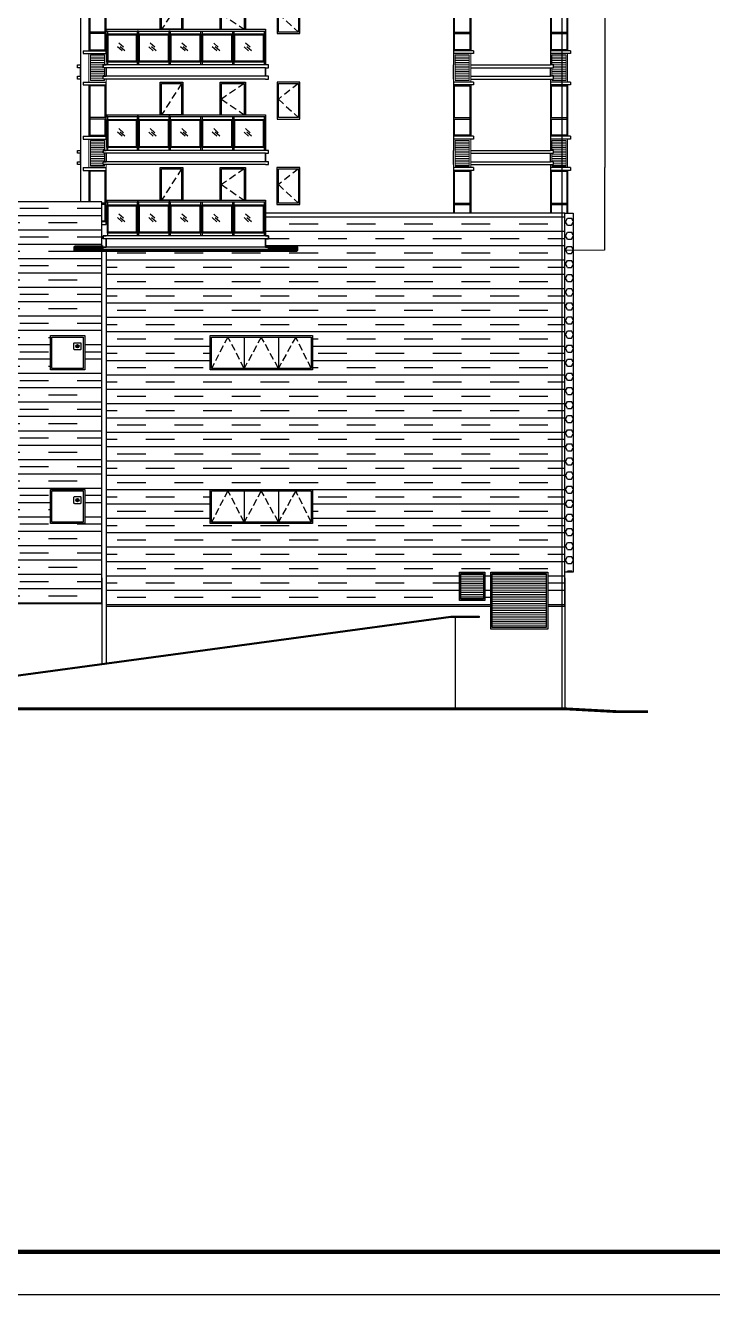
# Model space of a CAD drawing. Extents: x -737978 to 768813, y -372247 to 1140308.
# Drawn here: x -420433 to -396314, y -268610 to -224060 of the extents above; entities that cross this region are included whole.
import ezdxf

# ---------------------------------------------------------------- set-up
doc = ezdxf.new("R2010")
doc.units = 0
doc.header["$LTSCALE"] = 1000
doc.header["$MEASUREMENT"] = 0
doc.linetypes.add('( Hidden )', pattern=[0.375, 0.25, -0.125])
doc.linetypes.add('DASH', pattern=[0.35, 0.25, -0.1])
doc.layers.get('0').update_dxf_attribs({"linetype": 'CONTINUOUS'})
for name, color, linetype in [('A-ELEV-IDEN', 4, 'CONTINUOUS'), ('A-ELEV-LIN-0.3', 155, 'CONTINUOUS'), ('A-ELEV-OTHER1', 253, 'CONTINUOUS'), ('A-ELEV-OTHER3', 63, 'CONTINUOUS'), ('A-FLOR-OTHER2-ON', 83, 'CONTINUOUS'), ('A-WALL-GLAZ', 141, 'CONTINUOUS'), ('BORDER', 7, 'CONTINUOUS'), ('C-Z-HATCH', 253, 'CONTINUOUS'), ('HZ', 7, 'CONTINUOUS'), ('J-ELEV-立面门窗分格线', 155, 'CONTINUOUS'), ('PUB_TITLE', 4, 'CONTINUOUS'), ('门窗开启', 8, 'CONTINUOUS')]:
    doc.layers.add(name, color=color, linetype=linetype)
doc.layers.add('DRAW', color=7, linetype='CONTINUOUS', lineweight=70)
doc.layers.add('L-外墙', color=7, linetype='CONTINUOUS', lineweight=9)
pattern_1 = [(180, (0, 0), (-1e-14, -63.5), [])]

# ---------------------------------------------------------------- blocks, each defined once
blk = doc.blocks.new('zz3')
at = {"layer": 'L-外墙'}
h = blk.add_hatch(dxfattribs=at)
h.set_pattern_fill('ANSI31', color=44, scale=40, angle=135)
h.set_pattern_definition([(180, (0.044, 0), (-1e-14, -63.5), [])])
h.paths.add_polyline_path([(65255, -81450), (64755, -81450), (64755, -82350), (65255, -82350), (65255, -82300), (65205, -82300), (65205, -82200), (65255, -82200), (65255, -81900), (65205, -81900), (65205, -81800), (65255, -81800)])
h = blk.add_hatch(dxfattribs=at)
h.set_pattern_fill('ANSI31', color=44, scale=40, angle=135)
h.set_pattern_definition([(180, (12784.25, 0), (-1e-14, -63.5), [])])
h.paths.add_polyline_path([(77555, -81450), (78055, -81450), (78055, -82350), (77555, -82350), (77555, -82300), (77555, -82200), (77555, -81900), (77555, -81800)])
h = blk.add_hatch(dxfattribs=at)
h.set_pattern_fill('ANSI31', color=251, scale=40, angle=135)
h.set_pattern_definition([(180, (16184.25, 0), (-1e-14, -63.5), [])])
h.paths.add_polyline_path([(80955, -81450), (81455, -81450), (81455, -82350), (80955, -82350), (80955, -82300), (81005, -82300), (81005, -82200), (80955, -82200), (80955, -81900), (81005, -81900), (81005, -81800), (80955, -81800)])
blk.add_lwpolyline([(72105, -80700), (72105, -79400), (71305, -79400), (71305, -80700), (72105, -80700)], close=True)
at = {"layer": 'A-ELEV-IDEN', "color": 251}
for points in [[(78105, -81800), (80905, -81800)], [(78105, -81900), (80905, -81900)], [(78105, -82200), (80905, -82200)], [(78105, -82300), (80905, -82300)]]:
    blk.add_lwpolyline(points, dxfattribs=at)
at = {"layer": 'A-ELEV-LIN-0.3', "color": 44}
for points in [[(64506, -79400), (64506, -79500)], [(64506, -79400), (65305, -79400)], [(64506, -79500), (65305, -79500)], [(78205, -79400), (77505, -79400)], [(78205, -79500), (77505, -79500)], [(78205, -79400), (78205, -79500)], [(64506, -81300), (65305, -81300)], [(64506, -81300), (64506, -81400)], [(64506, -81400), (65305, -81400)], [(78205, -81300), (77505, -81300)], [(78205, -81400), (77505, -81400)], [(78205, -81300), (78205, -81400)]]:
    blk.add_lwpolyline(points, dxfattribs=at)
at = {"layer": 'A-ELEV-LIN-0.3'}
for points in [[(64705, -79500), (64705, -81300)], [(65275, -79530), (64735, -79530), (64735, -81270), (65275, -81270)], [(65275, -80650), (65275, -79530)], [(69305, -80550), (69305, -79400), (70205, -79400), (70205, -80550)], [(69355, -80550), (69355, -79450), (70155, -79450), (70155, -80550)], [(77535, -79530), (78075, -79530), (78075, -81270), (77535, -81270)], [(77535, -80650), (77535, -79530)], [(78105, -79500), (78105, -81300)], [(65275, -80650), (64735, -80650)], [(65275, -80700), (64735, -80700)], [(65275, -81270), (65275, -80700)], [(77535, -80650), (78075, -80650)], [(77535, -80700), (78075, -80700)], [(77535, -81270), (77535, -80700)]]:
    blk.add_lwpolyline(points, dxfattribs=at)
for points in [[(67205, -80550), (67205, -79400), (68005, -79400), (68005, -80550)], [(67255, -80550), (67255, -79450), (67955, -79450), (67955, -80550)], [(72055, -80650), (71355, -80650), (71355, -79450), (72055, -79450), (72055, -80650)]]:
    blk.add_lwpolyline(points, close=True, dxfattribs=at)
at = {"layer": 'A-ELEV-LIN-0.3', "color": 251}
for points in [[(81605, -79400), (80905, -79400)], [(80905, -79400), (80905, -81800)], [(81605, -79500), (80905, -79500)], [(80935, -79530), (81475, -79530), (81475, -81270), (80935, -81270)], [(80935, -80650), (80935, -79530)], [(81505, -79500), (81505, -81300)], [(81605, -79400), (81605, -79500)], [(82805, -79400), (82805, -82400)], [(80935, -80650), (81475, -80650)], [(80935, -80700), (81475, -80700)], [(80935, -81270), (80935, -80700)], [(81605, -81300), (80905, -81300)], [(81605, -81400), (80905, -81400)], [(81605, -81300), (81605, -81400)]]:
    blk.add_lwpolyline(points, dxfattribs=at)
at = {"layer": 'A-ELEV-OTHER1', "color": 253}
for points in [[(64405, -79400), (64405, -82400)], [(64405, -82300), (64305, -82300), (64305, -82200), (64405, -82200), (64405, -81900), (64305, -81900), (64305, -81800), (64405, -81800)]]:
    blk.add_lwpolyline(points, dxfattribs=at)
at = {"layer": 'A-ELEV-OTHER1', "color": 0}
for points in [[(65305, -81400), (65305, -79400)], [(77505, -79400), (77505, -81800)], [(70905, -81800), (65205, -81800)], [(65205, -81800), (65205, -81900)], [(65305, -82300), (65205, -82300), (65205, -82200), (65305, -82200), (65305, -81900), (65205, -81900), (65205, -81800), (65305, -81800)], [(70905, -81900), (65205, -81900)], [(70905, -81900), (65305, -81900)], [(65305, -81900), (65305, -82200)], [(70905, -82300), (71005, -82300), (71005, -82200), (70905, -82200), (70905, -81900), (71005, -81900), (71005, -81800), (70905, -81800)], [(70905, -81900), (70905, -82200)], [(77505, -82300), (77505, -82300), (77505, -82200), (77505, -82200), (77505, -81900), (77505, -81900), (77505, -81800), (77505, -81800)], [(70905, -82200), (65205, -82200)], [(65205, -82300), (65205, -82200)], [(70905, -82300), (65205, -82300)]]:
    blk.add_lwpolyline(points, dxfattribs=at)
at = {"layer": 'A-ELEV-OTHER1', "color": 251}
blk.add_lwpolyline([(80905, -82300), (81005, -82300), (81005, -82200), (80905, -82200), (80905, -81900), (81005, -81900), (81005, -81800), (80905, -81800)], dxfattribs=at)
at = {"layer": 'A-ELEV-OTHER3', "color": 44}
for points in [[(65305, -80550), (70905, -80550)], [(65305, -80550), (70905, -80550)], [(65305, -80610), (70905, -80610)], [(65355, -80610), (65305, -80610)], [(65355, -80610), (65355, -81800)], [(66395, -80610), (66395, -81800)], [(66445, -80610), (66395, -80610)], [(66445, -80610), (66445, -81800)], [(67510, -80610), (67510, -81800)], [(67560, -80610), (67510, -80610)], [(67560, -80610), (67560, -81800)], [(68625, -80610), (68625, -81800)], [(68675, -80610), (68675, -81800)], [(69740, -80610), (69740, -81800)], [(69790, -80610), (69790, -81800)], [(70855, -80610), (70855, -81800)], [(70905, -80550), (70905, -81800)]]:
    blk.add_lwpolyline(points, dxfattribs=at)
for points in [[(65355, -80710), (66395, -80710), (66395, -81700), (65355, -81700)], [(65385, -80740), (66365, -80740), (66365, -81670), (65385, -81670)], [(66445, -80710), (67510, -80710), (67510, -81700), (66445, -81700)], [(66475, -80740), (67480, -80740), (67480, -81670), (66475, -81670)], [(67560, -80710), (68625, -80710), (68625, -81700), (67560, -81700)], [(67590, -80740), (68595, -80740), (68595, -81670), (67590, -81670)], [(68675, -80710), (69740, -80710), (69740, -81700), (68675, -81700)], [(68705, -80740), (69710, -80740), (69710, -81670), (68705, -81670)], [(69790, -80710), (70855, -80710), (70855, -81700), (69790, -81700)], [(69820, -80740), (70825, -80740), (70825, -81670), (69820, -81670)]]:
    blk.add_lwpolyline(points, close=True, dxfattribs=at)
at = {"layer": 'A-ELEV-OTHER3', "color": 253}
for points in [[(65916, -81178), (65754, -81036)], [(67015, -81178), (66853, -81036)], [(68130, -81178), (67968, -81036)], [(69245, -81178), (69083, -81036)], [(70360, -81178), (70198, -81036)], [(65865, -81301), (65704, -81159)], [(65964, -81305), (65803, -81163)], [(66964, -81301), (66803, -81159)], [(67063, -81305), (66902, -81163)], [(68079, -81301), (67918, -81159)], [(68178, -81305), (68017, -81163)], [(69194, -81301), (69033, -81159)], [(69293, -81305), (69132, -81163)], [(70309, -81301), (70148, -81159)], [(70408, -81305), (70247, -81163)]]:
    blk.add_lwpolyline(points, dxfattribs=at)
at = {"layer": 'L-外墙', "color": 44}
for points in [[(65305, -81800), (65305, -81400), (64705, -81400), (64705, -82400), (65305, -82400), (65305, -82300)], [(65255, -81800), (65255, -81450), (64755, -81450), (64755, -82350), (65255, -82350), (65255, -82300)], [(77505, -82300), (77505, -82400), (78105, -82400), (78105, -81400), (77505, -81400), (77505, -81800)], [(65255, -82200), (65255, -81900)], [(77505, -81900), (77505, -82200)], [(80905, -81900), (80905, -82200)]]:
    blk.add_lwpolyline(points, dxfattribs=at)
for points in [[(65255, -81450), (64755, -81450), (64755, -82350), (65255, -82350), (65255, -82300), (65205, -82300), (65205, -82200), (65255, -82200), (65255, -81900), (65205, -81900), (65205, -81800), (65255, -81800)], [(77555, -81450), (78055, -81450), (78055, -82350), (77555, -82350), (77555, -82300), (77555, -82300), (77555, -82200), (77555, -82200), (77555, -81900), (77555, -81900), (77555, -81800), (77555, -81800)]]:
    blk.add_lwpolyline(points, close=True, dxfattribs=at)
at = {"layer": 'L-外墙', "color": 251}
blk.add_lwpolyline([(80905, -82300), (80905, -82400), (81505, -82400), (81505, -81400), (80905, -81400), (80905, -81800)], dxfattribs=at)
blk.add_lwpolyline([(80955, -81450), (81455, -81450), (81455, -82350), (80955, -82350), (80955, -82300), (81005, -82300), (81005, -82200), (80955, -82200), (80955, -81900), (81005, -81900), (81005, -81800), (80955, -81800)], close=True, dxfattribs=at)
at = {"layer": '门窗开启', "color": 253, "linetype": '( Hidden )'}
for points in [[(67955, -79450), (67255, -80550)], [(70155, -79450), (69355, -80000), (70155, -80550)], [(72055, -79450), (71355, -80000), (72055, -80650)]]:
    blk.add_lwpolyline(points, dxfattribs=at)

msp = doc.modelspace()

# ---------------------------------------------------------------- hatches: boundary and pattern name
h = msp.add_hatch(color=1)
h.dxf.hatch_style = 1
edge = h.paths.add_edge_path()
edge.add_arc((-418607.3, -235322.7), 60, 0, 360)
h = msp.add_hatch(color=1)
h.dxf.hatch_style = 1
edge = h.paths.add_edge_path()
edge.add_arc((-418607.3, -240722.7), 60, 0, 360)
at = {"layer": 'C-Z-HATCH'}
h = msp.add_hatch(dxfattribs=at)
h.set_pattern_fill('HEX', color=8, scale=150)
h.set_pattern_definition([(0, (114657.1, 555.17), (0, 247.4667), [142.875, -285.75]), (120, (114657.1, 555.17), (-214.31245, -123.73335), [142.875, -285.75]), (60, (114799.98, 555.17), (-214.31245, 123.73335), [142.875, -285.75])])
h.paths.add_polyline_path([(-401502.3, -230647.8), (-401202.3, -230647.8), (-401202.3, -243247.8), (-401502.3, -243247.8)])
at = {"layer": 'HZ'}
h = msp.add_hatch(dxfattribs=at)
h.set_pattern_fill('不能通行的沼泽地', color=8, scale=300)
h.set_pattern_definition([(0, (-386.13, 807.1), (1007.7696, 503.8848), [1007.7696, -1007.7696]), (0, (-1393.9, 1059.05), (0, 503.8848), [])])
h.paths.add_polyline_path([(-460202.3, -244447.8), (-417752.3, -244447.8), (-417752.3, -230247.8), (-460202.3, -230247.8)])
h.paths.add_polyline_path([(-454502.3, -240347.8), (-453302.3, -240347.8), (-453302.3, -241547.8), (-454502.3, -241547.8)], flags=16)
h.paths.add_polyline_path([(-454502.3, -234947.8), (-453302.3, -234947.8), (-453302.3, -236147.8), (-454502.3, -236147.8)], flags=16)
h.paths.add_polyline_path([(-446502.3, -232447.8), (-445302.3, -232447.8), (-445302.3, -234547.8), (-446502.3, -234547.8)], flags=16)
h.paths.add_polyline_path([(-446502.3, -234947.8), (-445302.3, -234947.8), (-445302.3, -237247.8), (-446502.3, -237247.8)], flags=16)
h.paths.add_polyline_path([(-446502.3, -237847.8), (-445302.3, -237847.8), (-445302.3, -239947.8), (-446502.3, -239947.8)], flags=16)
h.paths.add_polyline_path([(-446502.3, -240347.8), (-445302.3, -240347.8), (-445302.3, -242647.8), (-446502.3, -242647.8)], flags=16)
h.paths.add_polyline_path([(-446502.3, -243247.8), (-445302.3, -243247.8), (-445302.3, -244447.8), (-446502.3, -244447.8)], flags=16)
h.paths.add_polyline_path([(-436502.3, -243247.8), (-435302.3, -243247.8), (-435302.3, -244447.8), (-436502.3, -244447.8)])
h.paths.add_polyline_path([(-436502.3, -240347.8), (-435302.3, -240347.8), (-435302.3, -242647.8), (-436502.3, -242647.8)], flags=16)
h.paths.add_polyline_path([(-436502.3, -234947.8), (-435302.3, -234947.8), (-435302.3, -237247.8), (-436502.3, -237247.8)], flags=16)
h.paths.add_polyline_path([(-436502.3, -237847.8), (-435302.3, -237847.8), (-435302.3, -239947.8), (-436502.3, -239947.8)], flags=16)
h.paths.add_polyline_path([(-436502.3, -232447.8), (-435302.3, -232447.8), (-435302.3, -234547.8), (-436502.3, -234547.8)], flags=16)
h.paths.add_polyline_path([(-419552.3, -234947.8), (-418352.3, -234947.8), (-418352.3, -236147.8), (-419552.3, -236147.8)], flags=16)
h.paths.add_polyline_path([(-419552.3, -240347.8), (-418352.3, -240347.8), (-418352.3, -241547.8), (-419552.3, -241547.8)], flags=16)
h = msp.add_hatch(dxfattribs=at)
h.set_pattern_fill('不能通行的沼泽地', color=8, scale=300)
h.set_pattern_definition([(0, (1007.77, 251.94), (1007.7696, 503.8848), [1007.7696, -1007.7696]), (0, (0, 503.9), (0, 503.8848), [])])
h.paths.add_polyline_path([(-402102.3, -244447.8), (-401502.3, -244447.8), (-401502.3, -230647.8), (-412002.3, -230647.4), (-412002.4, -231447.7), (-411902.3, -231447.7), (-411902.3, -231547.7), (-412002.3, -231547.7), (-412002.3, -231847.7), (-411902.3, -231847.7), (-411902.3, -231947.7), (-417602.3, -231947.8), (-417602.3, -244447.8), (-404102.3, -244447.8), (-404102.3, -243247.8), (-402102.3, -243247.8)])
h.paths.add_polyline_path([(-405202.3, -243247.8), (-404302.3, -243247.8), (-404302.3, -244247.8), (-405202.3, -244247.8)], flags=16)
h.paths.add_polyline_path([(-413952.3, -241547.8), (-413952.3, -240347.8), (-410352.3, -240347.8), (-410352.3, -241547.8)], flags=16)
h.paths.add_polyline_path([(-413952.3, -236147.8), (-413952.3, -234947.8), (-410352.3, -234947.8), (-410352.3, -236147.8)], flags=16)
at = {"layer": 'L-外墙'}
h = msp.add_hatch(dxfattribs=at)
h.set_pattern_fill('ANSI31', color=251, scale=40, angle=135)
h.set_pattern_definition(pattern_1)
h.paths.add_polyline_path([(-405152.3, -243297.8), (-404352.3, -243297.8), (-404352.3, -244197.8), (-405152.3, -244197.8)])
h = msp.add_hatch(dxfattribs=at)
h.set_pattern_fill('ANSI31', color=251, scale=40, angle=135)
h.set_pattern_definition(pattern_1)
h.paths.add_polyline_path([(-404052.3, -245197.8), (-404052.3, -243297.8), (-402152.3, -243297.8), (-402152.3, -245197.8)])

# ---------------------------------------------------------------- linework, layer by layer
msp.add_lwpolyline([(-410802.5, -230347.8), (-410802.5, -229047.8), (-411602.5, -229047.8), (-411602.5, -230347.8), (-410802.5, -230347.8)], close=True)
for points in [[(-418482.3, -235227.7), (-418482.3, -235417.7, -0.4142136), (-418512.3, -235447.7), (-418702.3, -235447.7, -0.4142136), (-418732.3, -235417.7), (-418732.3, -235227.7, -0.4142136), (-418702.3, -235197.7), (-418512.3, -235197.7, -0.4142136)], [(-418482.3, -240627.7), (-418482.3, -240817.7, -0.4142136), (-418512.3, -240847.7), (-418702.3, -240847.7, -0.4142136), (-418732.3, -240817.7), (-418732.3, -240627.7, -0.4142136), (-418702.3, -240597.7), (-418512.3, -240597.7, -0.4142136)]]:
    msp.add_lwpolyline(points, format="xyb", close=True)
at = {"color": 1}
for centre in [(-418607.3, -235322.7), (-418607.3, -240722.7)]:
    msp.add_circle(centre, 60, dxfattribs=at)
at = {"layer": 'A-ELEV-LIN-0.3', "color": 44}
for points in [[(-418400.7, -229047.8), (-418400.7, -229147.8)], [(-418400.7, -229047.8), (-417602.3, -229047.8)], [(-418400.7, -229147.8), (-417602.3, -229147.8)], [(-404702.3, -229047.8), (-405402.3, -229047.8)], [(-404702.3, -229147.8), (-405402.3, -229147.8)], [(-404702.3, -229047.8), (-404702.3, -229147.8)], [(-417752.3, -230947.8), (-417602.3, -230947.8)], [(-417752.3, -231047.8), (-417602.3, -231047.8)]]:
    msp.add_lwpolyline(points, dxfattribs=at)
at = {"layer": 'A-ELEV-LIN-0.3'}
for points in [[(-418202.3, -229147.8), (-418202.3, -230247.8)], [(-417632.3, -229177.8), (-418172.3, -229177.8), (-418172.3, -230247.8)], [(-417632.3, -230297.8), (-417632.3, -229177.8)], [(-413602.5, -230197.8), (-413602.5, -229047.8), (-412702.5, -229047.8), (-412702.5, -230197.8)], [(-413552.5, -230197.8), (-413552.5, -229097.8), (-412752.5, -229097.8), (-412752.5, -230197.8)], [(-405372.3, -229177.8), (-404832.3, -229177.8), (-404832.3, -230647.8)], [(-405372.3, -230647.8), (-405372.3, -229177.8)], [(-404802.3, -229147.8), (-404802.3, -230647.8)], [(-417632.3, -230297.8), (-417752.3, -230297.8)], [(-405372.3, -230297.8), (-404832.3, -230297.8)], [(-417632.3, -230347.8), (-417752.3, -230347.8)], [(-417632.3, -230917.8), (-417632.3, -230347.8)], [(-405372.3, -230347.8), (-404832.3, -230347.8)], [(-417752.3, -230917.8), (-417632.3, -230917.8)]]:
    msp.add_lwpolyline(points, dxfattribs=at)
for points in [[(-415702.3, -230197.8), (-415702.3, -229047.7), (-414902.3, -229047.7), (-414902.3, -230197.8)], [(-415652.4, -230197.8), (-415652.3, -229097.7), (-414952.3, -229097.7), (-414952.4, -230197.8)], [(-410852.5, -230297.8), (-411552.5, -230297.8), (-411552.5, -229097.8), (-410852.5, -229097.8), (-410852.5, -230297.8)]]:
    msp.add_lwpolyline(points, close=True, dxfattribs=at)
at = {"layer": 'A-ELEV-LIN-0.3', "color": 251}
for points in [[(-401302.3, -229047.8), (-402002.3, -229047.8)], [(-402002.3, -229047.8), (-402002.3, -230647.8)], [(-401302.3, -229147.8), (-402002.3, -229147.8)], [(-401972.3, -229177.8), (-401432.3, -229177.8), (-401432.3, -230647.8)], [(-401972.3, -230647.8), (-401972.3, -229177.8)], [(-401402.3, -229147.8), (-401402.3, -230647.8)], [(-401302.3, -229047.8), (-401302.3, -229147.8)], [(-400102.3, -229047.8), (-400102.3, -231947.8)], [(-401972.3, -230297.8), (-401432.3, -230297.8)], [(-401972.3, -230347.8), (-401432.3, -230347.8)]]:
    msp.add_lwpolyline(points, dxfattribs=at)
at = {"layer": 'A-ELEV-OTHER1', "color": 253}
msp.add_lwpolyline([(-418502.3, -229047.8), (-418502.3, -230247.8)], dxfattribs=at)
at = {"layer": 'A-ELEV-OTHER1', "color": 0}
for points in [[(-417602.3, -231047.8), (-417602.3, -229047.8)], [(-405402.3, -229047.8), (-405402.3, -230647.8)], [(-417702.3, -231447.8), (-417702.3, -231547.8)], [(-417602.3, -231947.8), (-417702.3, -231947.8), (-417702.3, -231847.8), (-417602.3, -231847.8), (-417602.3, -231547.8), (-417702.3, -231547.8), (-417702.3, -231447.8), (-417602.3, -231447.8)], [(-412002.3, -231447.8), (-417702.3, -231447.8)], [(-412002.3, -231547.8), (-417702.3, -231547.8)], [(-417602.3, -231547.8), (-417602.3, -231847.8)], [(-412002.3, -231547.8), (-417602.3, -231547.8)], [(-412002.3, -231947.8), (-411902.3, -231947.8), (-411902.3, -231847.8), (-412002.3, -231847.8), (-412002.3, -231547.8), (-411902.3, -231547.8), (-411902.3, -231447.8), (-412002.3, -231447.8)], [(-412002.3, -231547.8), (-412002.3, -231847.8)], [(-417702.3, -231947.8), (-417702.3, -231847.8)], [(-412002.3, -231847.8), (-417702.3, -231847.8)], [(-412002.3, -231947.7), (-417702.3, -231947.8)], [(-412002.3, -231947.8), (-417702.3, -231947.8)]]:
    msp.add_lwpolyline(points, dxfattribs=at)
at = {"layer": 'A-ELEV-OTHER3', "color": 44}
for points in [[(-417602.3, -230197.8), (-412002.3, -230197.8)], [(-417602.3, -230197.8), (-412002.3, -230197.8)], [(-417602.1, -230257.8), (-412002.3, -230258)], [(-417552, -230257.8), (-417602.1, -230257.8)], [(-417552.1, -230257.8), (-417552.1, -231447.8)], [(-416512.4, -230257.8), (-416512.4, -231447.8)], [(-416462.4, -230257.8), (-416512.4, -230257.8)], [(-416462.4, -230257.8), (-416462.4, -231447.8)], [(-415397.4, -230257.8), (-415397.4, -231447.8)], [(-415347.4, -230257.8), (-415397.4, -230257.8)], [(-415347.4, -230257.8), (-415347.4, -231447.8)], [(-414282.4, -230257.8), (-414282.4, -231447.8)], [(-414232.4, -230257.8), (-414232.4, -231447.8)], [(-413167.4, -230257.8), (-413167.4, -231447.8)], [(-413117.4, -230257.8), (-413117.4, -231447.8)], [(-412052.4, -230257.8), (-412052.4, -231447.8)], [(-412002.3, -230197.8), (-412002.4, -231447.8)]]:
    msp.add_lwpolyline(points, dxfattribs=at)
for points in [[(-417552.1, -230357.8), (-416512.4, -230357.8), (-416512.4, -231347.8), (-417552.1, -231347.8)], [(-417522.1, -230387.8), (-416542.4, -230387.8), (-416542.4, -231317.8), (-417522.1, -231317.8)], [(-416462.4, -230357.8), (-415397.4, -230357.8), (-415397.4, -231347.8), (-416462.4, -231347.8)], [(-416432.4, -230387.8), (-415427.4, -230387.8), (-415427.4, -231317.8), (-416432.4, -231317.8)], [(-415347.4, -230357.8), (-414282.4, -230357.8), (-414282.4, -231347.8), (-415347.4, -231347.8)], [(-415317.4, -230387.8), (-414312.4, -230387.8), (-414312.4, -231317.8), (-415317.4, -231317.8)], [(-414232.4, -230357.8), (-413167.4, -230357.8), (-413167.4, -231347.8), (-414232.4, -231347.8)], [(-414202.4, -230387.8), (-413197.4, -230387.8), (-413197.4, -231317.8), (-414202.4, -231317.8)], [(-413117.4, -230357.8), (-412052.4, -230357.8), (-412052.4, -231347.8), (-413117.4, -231347.8)], [(-413087.4, -230387.8), (-412082.4, -230387.8), (-412082.4, -231317.8), (-413087.4, -231317.8)]]:
    msp.add_lwpolyline(points, close=True, dxfattribs=at)
at = {"layer": 'A-ELEV-OTHER3', "color": 253}
for points in [[(-416991.3, -230825.9), (-417152.8, -230683.8)], [(-415892.3, -230825.9), (-416053.8, -230683.8)], [(-414777.3, -230825.9), (-414938.8, -230683.8)], [(-413662.3, -230825.9), (-413823.8, -230683.8)], [(-412547.3, -230825.9), (-412708.8, -230683.8)], [(-417041.9, -230949.4), (-417203.5, -230807.4)], [(-416942.6, -230953.5), (-417104.2, -230811.4)], [(-415943, -230949.4), (-416104.5, -230807.4)], [(-415843.7, -230953.5), (-416005.2, -230811.4)], [(-414828, -230949.4), (-414989.5, -230807.4)], [(-414728.7, -230953.5), (-414890.2, -230811.4)], [(-413713, -230949.4), (-413874.5, -230807.4)], [(-413613.7, -230953.5), (-413775.2, -230811.4)], [(-412598, -230949.4), (-412759.5, -230807.4)], [(-412498.7, -230953.5), (-412660.2, -230811.4)]]:
    msp.add_lwpolyline(points, dxfattribs=at)
at = {"layer": 'A-FLOR-OTHER2-ON'}
for points in [[(-417752.3, -243447.8), (-417752.3, -230247.8)], [(-417752.3, -243447.8), (-417752.3, -246459)], [(-417602.3, -243447.8), (-417602.3, -246438.6)], [(-401502.3, -243447.8), (-401502.3, -248047.8)]]:
    msp.add_lwpolyline(points, dxfattribs=at)
at = {"layer": 'A-FLOR-OTHER2-ON', "color": 0}
for points in [[(-405202.3, -243247.8), (-404302.3, -243247.8), (-404302.3, -244247.8), (-405202.3, -244247.8)], [(-405152.3, -243297.8), (-404352.3, -243297.8), (-404352.3, -244197.8), (-405152.3, -244197.8)], [(-404102.3, -245247.8), (-404102.3, -243247.8), (-402102.3, -243247.8), (-402102.3, -245247.8)], [(-404052.3, -245197.8), (-404052.3, -243297.8), (-402152.3, -243297.8), (-402152.3, -245197.8)]]:
    msp.add_lwpolyline(points, close=True, dxfattribs=at)
for points in [[(-426902.3, -247699.8), (-405502.4, -244797.8), (-405502.4, -244797.8), (-404502.4, -244797.8), (-404502.4, -244847.8), (-405500.6, -244847.8), (-405496.8, -244847.5), (-426902.3, -247750.3)], [(-405352.4, -244847.8), (-405352.4, -248047.8)]]:
    msp.add_lwpolyline(points, dxfattribs=at)
at = {"layer": 'A-WALL-GLAZ'}
for points in [[(-460202.3, -244347.8), (-417752.3, -244347.8), (-417752.3, -230247.8), (-460202.3, -230247.8)], [(-402102.3, -244447.8), (-401502.3, -244447.8), (-401502.3, -230647.8), (-412002.3, -230647.4), (-412002.4, -231447.7), (-411902.3, -231447.7), (-411902.3, -231547.7), (-412002.3, -231547.7), (-412002.3, -231847.7), (-411902.3, -231847.7), (-411902.3, -231947.7), (-417602.3, -231947.8), (-417602.3, -244447.8), (-404102.3, -244447.8), (-404102.3, -243247.8), (-402102.3, -243247.8)], [(-419552.3, -234947.8), (-418352.3, -234947.8), (-418352.3, -236147.8), (-419552.3, -236147.8)], [(-419502.3, -234997.8), (-418402.3, -234997.8), (-418402.3, -236097.8), (-419502.3, -236097.8)], [(-413952.3, -236147.8), (-413952.3, -234947.8), (-410352.3, -234947.8), (-410352.3, -236147.8)], [(-413902.3, -236097.8), (-413902.3, -234997.8), (-410402.3, -234997.8), (-410402.3, -236097.8)], [(-419552.3, -240347.8), (-418352.3, -240347.8), (-418352.3, -241547.8), (-419552.3, -241547.8)], [(-419502.3, -240397.8), (-418402.3, -240397.8), (-418402.3, -241497.8), (-419502.3, -241497.8)], [(-413952.3, -241547.8), (-413952.3, -240347.8), (-410352.3, -240347.8), (-410352.3, -241547.8)], [(-413902.3, -241497.8), (-413902.3, -240397.8), (-410402.3, -240397.8), (-410402.3, -241497.8)]]:
    msp.add_lwpolyline(points, close=True, dxfattribs=at)
for points in [[(-412752.3, -234997.8), (-412752.3, -236097.8)], [(-411552.3, -234997.8), (-411552.3, -236097.8)], [(-412752.3, -240397.8), (-412752.3, -241497.8)], [(-411552.3, -240397.8), (-411552.3, -241497.8)]]:
    msp.add_lwpolyline(points, dxfattribs=at)
at = {"layer": 'BORDER', "color": 1}
msp.add_lwpolyline([(-401602.3, -193781.7), (-401602.3, -248047.8)], dxfattribs=at)
at = {"layer": 'C-Z-HATCH', "color": 8}
msp.add_lwpolyline([(-401502.3, -230647.8), (-401202.3, -230647.8), (-401202.3, -243247.8), (-401502.3, -243247.8)], close=True, dxfattribs=at)
at = {"layer": 'DRAW', "color": 6}
msp.add_lwpolyline([(-417702.3, -231847.8), (-418702.3, -231847.8), (-418702.3, -231947.8), (-410902.3, -231947.8), (-410902.3, -231847.8), (-411902.3, -231847.7)], dxfattribs=at)
at = {"layer": 'HZ'}
msp.add_lwpolyline([(-523379.3, -248147.8, 100, 100, 0), (-522645.8, -248147.8, 100, 100, 0), (-521802.3, -248047.8, 100, 100, 0), (-401502.3, -248047.8, 100, 100, 0), (-399659.6, -248147.8, 100, 100, 0), (-398581.6, -248147.8, 0, 0, 0)], format="xyseb", dxfattribs=at)
at = {"layer": 'J-ELEV-立面门窗分格线', "color": 8, "linetype": 'DASH'}
for points in [[(-412752.3, -236097.8), (-413324.7, -234997.8), (-413902.3, -236097.8)], [(-411552.3, -236097.8), (-412152.3, -234997.8), (-412752.3, -236097.8)], [(-410402.3, -236097.8), (-410943.2, -234997.8), (-411552.3, -236097.8)], [(-412752.3, -241497.8), (-413324.7, -240397.8), (-413902.3, -241497.8)], [(-411552.3, -241497.8), (-412152.3, -240397.8), (-412752.3, -241497.8)], [(-410402.3, -241497.8), (-410943.2, -240397.8), (-411552.3, -241497.8)]]:
    msp.add_lwpolyline(points, dxfattribs=at)
at = {"layer": 'L-外墙'}
for points in [[(-413603.3, -231847.8), (-417203.3, -231847.8)], [(-413603.3, -231947.8), (-417203.3, -231947.8)]]:
    msp.add_lwpolyline(points, dxfattribs=at)
at = {"layer": 'L-外墙', "color": 8}
msp.add_lwpolyline([(-400102.3, -231947.8), (-401502.3, -231947.8)], dxfattribs=at)
at = {"layer": 'PUB_TITLE'}
msp.add_lwpolyline([(-535025.1, -268609.7), (-377375.1, -268609.7), (-377375.1, -179509.7), (-535025.1, -179509.7)], close=True, dxfattribs=at)
at = {"layer": 'PUB_TITLE', "const_width": 150}
msp.add_lwpolyline([(-531275.1, -267109.7), (-378875.1, -267109.7), (-378875.1, -181009.7), (-531275.1, -181009.7)], close=True, dxfattribs=at)
at = {"layer": '门窗开启', "color": 253, "linetype": '( Hidden )'}
for points in [[(-414952.4, -229097.7), (-415652.4, -230197.8)], [(-412752.5, -229097.8), (-413552.5, -229647.8), (-412752.5, -230197.8)], [(-410852.5, -229097.8), (-411552.5, -229647.8), (-410852.5, -230297.8)]]:
    msp.add_lwpolyline(points, dxfattribs=at)

# ---------------------------------------------------------------- block references
for p in [(-482907, -143648), (-482907, -146648)]:
    msp.add_blockref('zz3', p)

doc.saveas('drawing.dxf')
